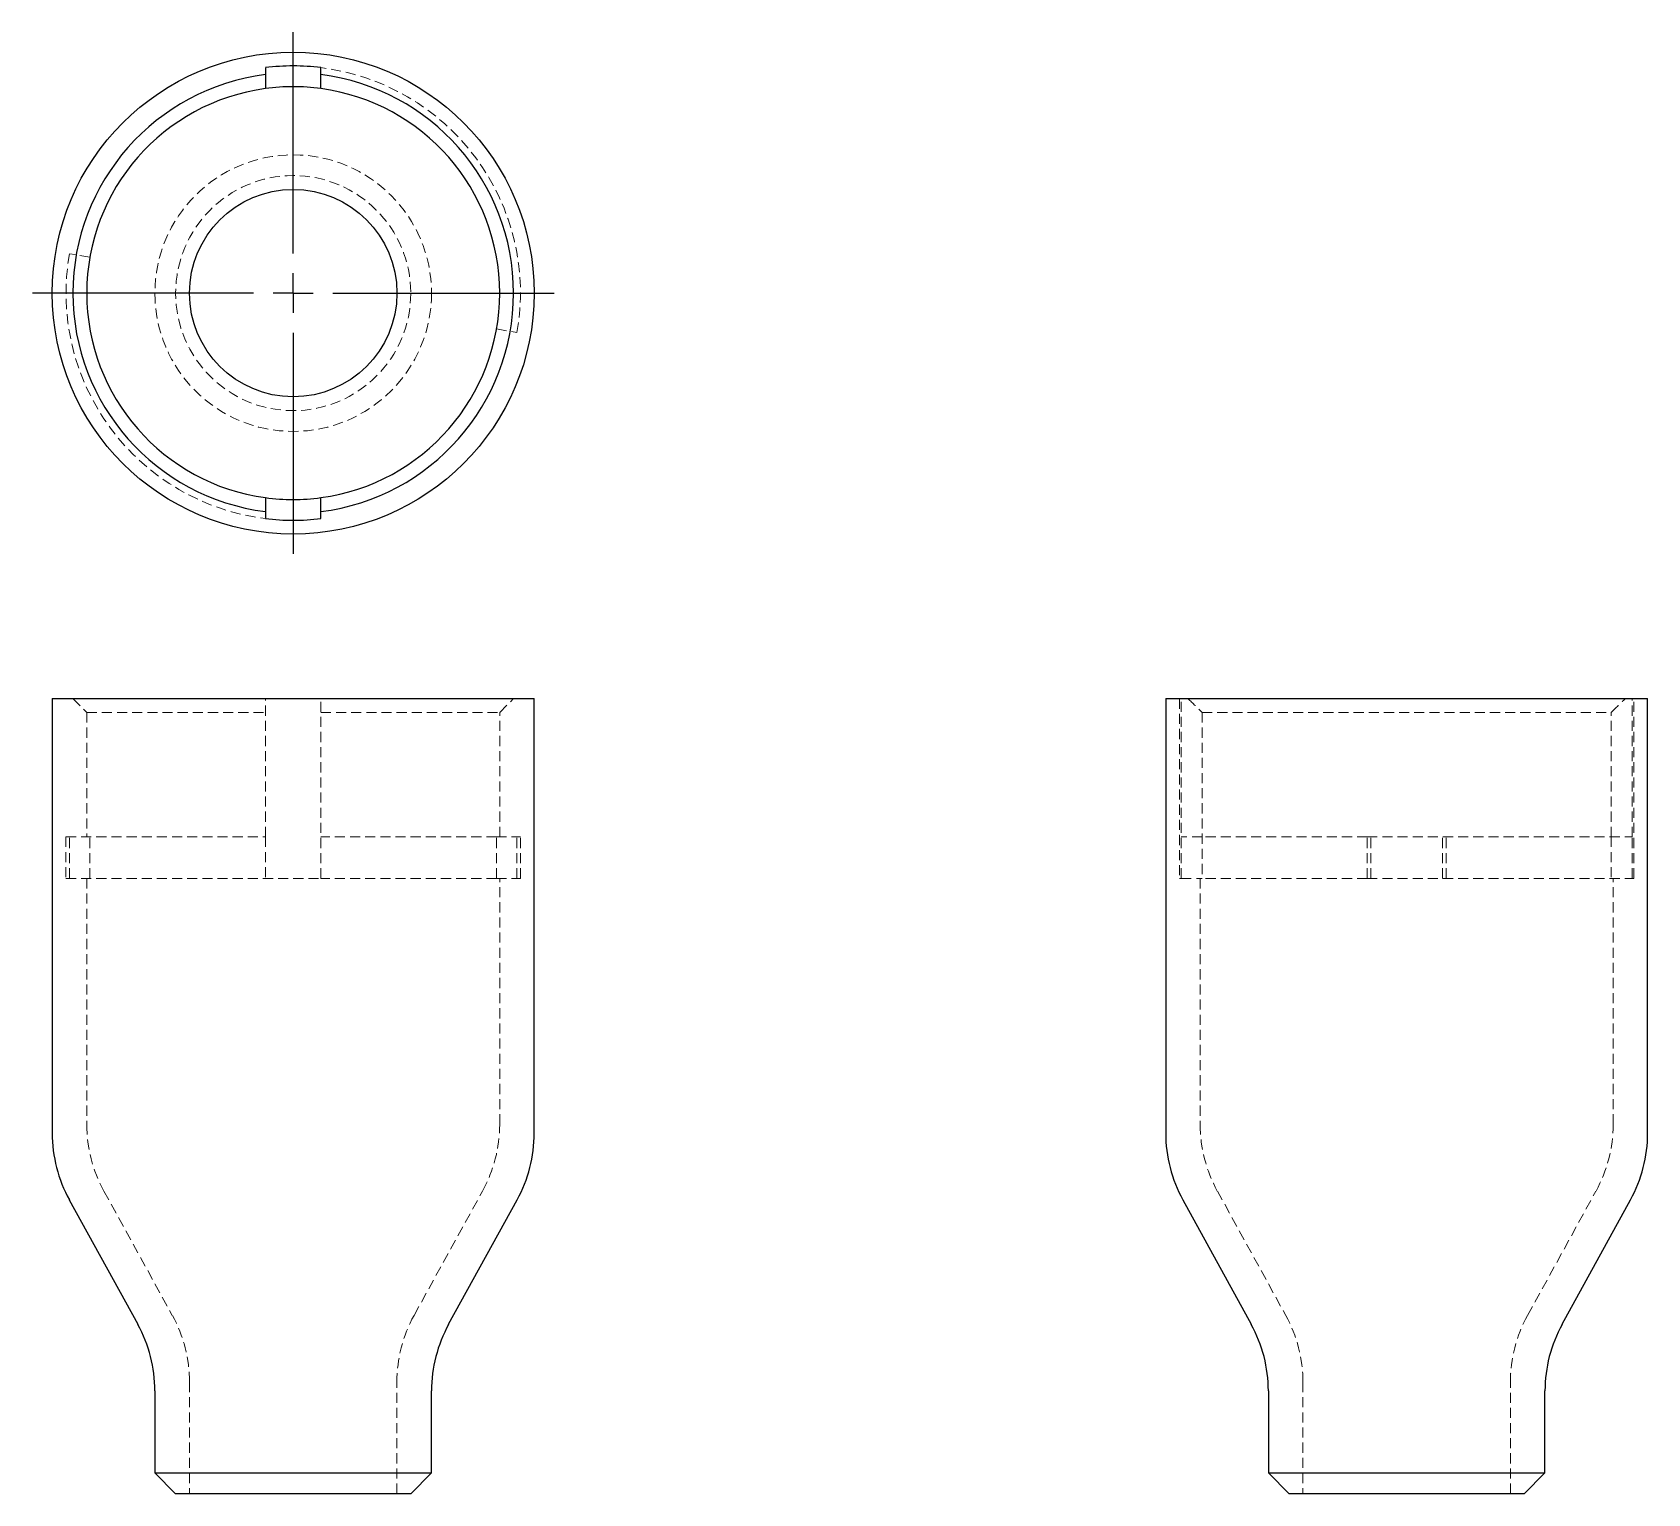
# Model space of a CAD drawing. Header units: millimetres. Extents: x 50 to 253, y 7 to 191.
import ezdxf

# ---------------------------------------------------------------- set-up
doc = ezdxf.new("R2010")
doc.units = ezdxf.units.MM
doc.linetypes.add('HIDDEN', pattern=[1.905, 1.27, -0.635])
doc.layers.add('10', color=7, linetype='Continuous')

# ---------------------------------------------------------------- blocks, each defined once
blk = doc.blocks.new('SW_CENTERMARKSYMBOL_0')
at = {"layer": '10', "color": 0}
for p, q in [((0, 5), (0, 32.8)), ((0, 0), (0, 2.5)), ((-5, 0), (-32.8, 0)), ((0, 0), (-2.5, 0)), ((0, 0), (0, -2.5)), ((0, 0), (2.5, 0)), ((5, 0), (32.8, 0)), ((0, -5), (0, -32.8))]:
    blk.add_line(p, q, dxfattribs=at)

msp = doc.modelspace()

# ---------------------------------------------------------------- linework, layer by layer
at = {"color": 7, "linetype": 'Continuous', "lineweight": 25}
for p, q in [((79.52, 186.35), (79.52, 185.48)), ((86.48, 185.48), (86.48, 186.35)), ((79.52, 130.52), (79.52, 129.65)), ((86.48, 129.65), (86.48, 130.52)), ((52.7, 107), (52.7, 52.34)), ((52.7, 107), (83, 107)), ((83, 107), (113.3, 107)), ((113.3, 52.34), (113.3, 107)), ((192.7, 107), (192.7, 52.34)), ((192.7, 107), (253.3, 107)), ((253.3, 52.34), (253.3, 107)), ((54.85, 43.96), (63.46, 28.31)), ((102.54, 28.31), (111.15, 43.96)), ((194.85, 43.96), (203.46, 28.31)), ((242.54, 28.31), (251.15, 43.96)), ((65.61, 19.92), (65.61, 9.61)), ((100.39, 9.61), (100.39, 19.92)), ((205.61, 19.92), (205.61, 9.61)), ((240.39, 9.61), (240.39, 19.92)), ((65.61, 9.61), (68.22, 7)), ((65.61, 9.61), (83, 9.61)), ((83, 9.61), (100.39, 9.61)), ((97.78, 7), (100.39, 9.61)), ((205.61, 9.61), (208.22, 7)), ((205.61, 9.61), (240.39, 9.61)), ((237.78, 7), (240.39, 9.61)), ((83, 7), (68.22, 7)), ((97.78, 7), (83, 7)), ((237.78, 7), (208.22, 7))]:
    msp.add_line(p, q, dxfattribs=at)
at = {"color": 7, "linetype": 'HIDDEN', "lineweight": 18}
for p, q in [((57.44, 162.51), (54.87, 162.96)), ((108.56, 153.49), (111.13, 153.04)), ((55.3, 107), (57.04, 105.26)), ((79.52, 89.61), (79.52, 107)), ((86.48, 84.39), (86.48, 107)), ((108.96, 105.26), (110.7, 107)), ((194.43, 107), (194.43, 84.39)), ((194.65, 84.39), (194.65, 107)), ((251.35, 89.61), (251.35, 107)), ((251.57, 84.39), (251.57, 107)), ((57.04, 105.26), (79.52, 105.26)), ((57.04, 105.26), (57.04, 89.61)), ((86.48, 105.26), (108.96, 105.26)), ((108.96, 89.61), (108.96, 105.26)), ((197.28, 105.26), (197.28, 84.39)), ((197.28, 105.26), (248.72, 105.26)), ((248.72, 89.61), (248.72, 105.26)), ((54.43, 89.61), (79.52, 89.61)), ((54.43, 89.61), (54.43, 84.39)), ((54.87, 84.39), (54.87, 89.61)), ((57.44, 84.39), (57.44, 89.61)), ((79.52, 89.61), (79.52, 84.39)), ((108.56, 89.61), (86.48, 89.61)), ((108.56, 84.39), (108.56, 89.61)), ((108.56, 89.61), (111.13, 89.61)), ((111.13, 84.39), (111.13, 89.61)), ((111.13, 89.61), (111.57, 89.61)), ((111.57, 84.39), (111.57, 89.61)), ((197.28, 89.61), (194.65, 89.61)), ((218.04, 89.61), (197.28, 89.61)), ((218.04, 84.39), (218.04, 89.61)), ((218.04, 89.61), (251.35, 89.61)), ((218.49, 84.39), (218.49, 89.61)), ((227.51, 84.39), (227.51, 89.61)), ((227.96, 84.39), (227.96, 89.61)), ((248.72, 89.61), (248.72, 84.39)), ((251.35, 84.39), (251.35, 89.61)), ((54.43, 84.39), (86.48, 84.39)), ((57.04, 84.39), (57.04, 53.45)), ((108.56, 84.39), (86.48, 84.39)), ((108.56, 84.39), (111.13, 84.39)), ((108.96, 53.45), (108.96, 84.39)), ((111.13, 84.39), (111.57, 84.39)), ((194.43, 84.39), (194.65, 84.39)), ((194.65, 84.39), (197.28, 84.39)), ((197.04, 84.39), (197.04, 53.45)), ((218.04, 84.39), (197.28, 84.39)), ((218.04, 84.39), (251.57, 84.39)), ((248.96, 53.45), (248.96, 84.39)), ((59.2, 45.07), (67.8, 29.42)), ((98.2, 29.42), (106.8, 45.07)), ((199.2, 45.07), (207.8, 29.42)), ((238.2, 29.42), (246.8, 45.07)), ((69.96, 21.04), (69.96, 7)), ((96.04, 7), (96.04, 21.04)), ((209.96, 21.04), (209.96, 7)), ((236.04, 7), (236.04, 21.04))]:
    msp.add_line(p, q, dxfattribs=at)
at = {"color": 7, "linetype": 'Continuous', "lineweight": 25}
for radius in [30.3, 13.04]:
    msp.add_circle((83, 158), radius, dxfattribs=at)
at = {"color": 7, "linetype": 'HIDDEN', "lineweight": 18}
for radius in [17.39, 14.78]:
    msp.add_circle((83, 158), radius, dxfattribs=at)
at = {"color": 7, "linetype": 'Continuous', "lineweight": 25}
for centre, radius, start, end in [((83, 158), 27.7, 97.2148, 262.7852), ((83, 158), 28.57, 83.006, 96.994), ((83, 158), 27.7, 277.2148, 82.7852), ((83, 158), 25.96, 97.701, 262.299), ((83, 158), 25.96, 82.299, 97.701), ((83, 158), 25.96, 277.701, 82.299), ((83, 158), 25.96, 262.299, 277.701), ((83, 158), 28.57, 263.006, 276.994), ((70.09, 52.34), 17.39, 180, 208.8108), ((95.91, 52.34), 17.39, 331.1892, 0), ((210.09, 52.34), 17.39, 180, 208.8108), ((235.91, 52.34), 17.39, 331.1892, 0), ((48.22, 19.92), 17.39, 0, 28.8108), ((117.78, 19.92), 17.39, 151.1892, 180), ((188.22, 19.92), 17.39, 0, 28.8108), ((257.78, 19.92), 17.39, 151.1892, 180)]:
    msp.add_arc(centre, radius, start, end, dxfattribs=at)
at = {"color": 7, "linetype": 'HIDDEN', "lineweight": 18}
for centre, radius, start, end in [((83, 158), 28.57, 350, 83.006), ((83, 158), 28.57, 170, 263.006), ((74.43, 53.45), 17.39, 180, 208.8108), ((91.57, 53.45), 17.39, 331.1892, 0), ((214.43, 53.45), 17.39, 180, 208.8108), ((231.57, 53.45), 17.39, 331.1892, 0), ((52.57, 21.04), 17.39, 0, 28.8108), ((113.43, 21.04), 17.39, 151.1892, 180), ((192.57, 21.04), 17.39, 0, 28.8108), ((253.43, 21.04), 17.39, 151.1892, 180)]:
    msp.add_arc(centre, radius, start, end, dxfattribs=at)
at = {"color": 7, "linetype": 'Continuous', "lineweight": 25}
for points in [[(79.52, 185.48), (79.52, 184.89), (79.52, 184.31), (79.52, 183.72)], [(86.48, 183.72), (86.48, 184.31), (86.48, 184.89), (86.48, 185.48)], [(79.52, 132.28), (79.52, 131.69), (79.52, 131.11), (79.52, 130.52)], [(86.48, 130.52), (86.48, 131.11), (86.48, 131.69), (86.48, 132.28)]]:
    msp.add_open_spline(points, degree=3, dxfattribs=at)
at = {"color": 7, "linetype": 'HIDDEN', "lineweight": 18}
for points in [[(195.52, 107), (196.11, 106.42), (196.69, 105.84), (197.28, 105.26)], [(248.72, 105.26), (249.31, 105.84), (249.89, 106.42), (250.48, 107)]]:
    msp.add_open_spline(points, degree=3, dxfattribs=at)

# ---------------------------------------------------------------- block references
at = {"layer": '10'}
msp.add_blockref('SW_CENTERMARKSYMBOL_0', (83, 158), dxfattribs=at)

doc.saveas('drawing.dxf')
